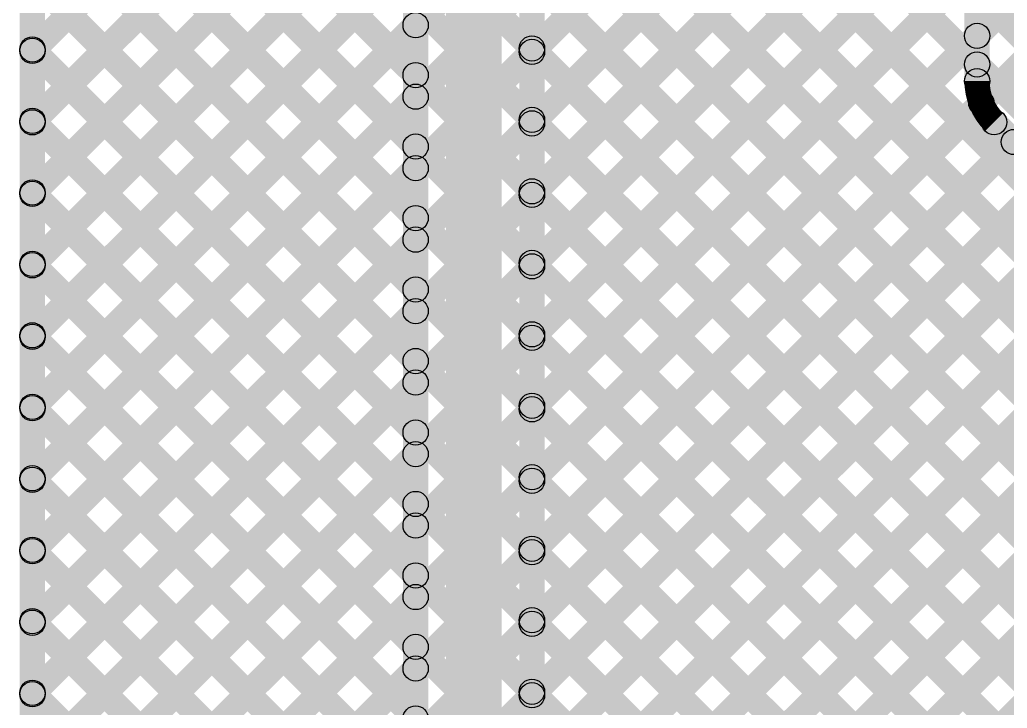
# Model space of a CAD drawing. Header units: millimetres. Extents: x 0.02 to 3.53, y 0 to 2.66.
# Drawn here: x 0.095 to 0.4856, y 1.2015 to 1.474 of the extents above; entities that cross this region are included whole.
import ezdxf

# ---------------------------------------------------------------- set-up
doc = ezdxf.new("R2010")
doc.units = ezdxf.units.MM
doc.header["$MEASUREMENT"] = 0
for name, color, linetype in [('BottomLayer', 5, 'Continuous'), ('TopLayer', 1, 'Continuous'), ('TopOverlay', 2, 'Continuous'), ('TopPaste', 8, 'Continuous'), ('TopSolder', 216, 'Continuous')]:
    doc.layers.add(name, color=color, linetype=linetype)

# ---------------------------------------------------------------- blocks, each defined once
blk = doc.blocks.new('WS2812B_M____14')
at = {"layer": 'TopLayer'}
for points in [[(-0.09409, 0.05079), (-0.03504, 0.05079), (-0.03504, 0.01142), (-0.09409, 0.01142)], [(0.03504, 0.05079), (0.09409, 0.05079), (0.09409, 0.01142), (0.03504, 0.01142)], [(-0.09409, -0.01142), (-0.03504, -0.01142), (-0.03504, -0.05079), (-0.09409, -0.05079)], [(0.03504, -0.01142), (0.09409, -0.01142), (0.09409, -0.05079), (0.03504, -0.05079)]]:
    blk.add_hatch(color=1, dxfattribs=at).paths.add_polyline_path(points)
at = {"layer": 'TopOverlay'}
h = blk.add_hatch(color=2, dxfattribs=at)
edge = h.paths.add_edge_path()
edge.add_arc((-0.07, 0.07), 0.0025, 0, 360)
h = blk.add_hatch(color=2, dxfattribs=at)
edge = h.paths.add_edge_path()
edge.add_arc((-0.07, 0.07), 0.0025, 0, 360)
for points in [[(0.07, 0.0725), (0.07, 0.0675), (-0.07, 0.0675), (-0.07, 0.0725)], [(-0.0725, 0.07), (-0.0675, 0.07), (-0.0675, 0.06), (-0.0725, 0.06)], [(0.0675, 0.07), (0.0725, 0.07), (0.0725, 0.06), (0.0675, 0.06)], [(-0.0725, -0.06), (-0.0675, -0.06), (-0.0675, -0.07), (-0.0725, -0.07)], [(0.0675, -0.06), (0.0725, -0.06), (0.0725, -0.07), (0.0675, -0.07)], [(0.07, -0.0675), (0.07, -0.0725), (-0.07, -0.0725), (-0.07, -0.0675)]]:
    blk.add_hatch(color=2, dxfattribs=at).paths.add_polyline_path(points)
h = blk.add_hatch(color=2, dxfattribs=at)
edge = h.paths.add_edge_path()
edge.add_arc((0.07, 0.07), 0.0025, 0, 360)
h = blk.add_hatch(color=2, dxfattribs=at)
edge = h.paths.add_edge_path()
edge.add_arc((0.07, 0.07), 0.0025, 0, 360)
h = blk.add_hatch(color=2, dxfattribs=at)
edge = h.paths.add_edge_path()
edge.add_arc((-0.091, 0.061), 0.0025, 0, 360)
h = blk.add_hatch(color=2, dxfattribs=at)
edge = h.paths.add_edge_path()
edge.add_arc((-0.085, 0.061), 0.0025, 0, 360)
h = blk.add_hatch(color=2, dxfattribs=at)
edge = h.paths.add_edge_path()
edge.add_arc((-0.07, 0.06), 0.0025, 0, 360)
h = blk.add_hatch(color=2, dxfattribs=at)
edge = h.paths.add_edge_path()
edge.add_arc((0.07, 0.06), 0.0025, 0, 360)
h = blk.add_hatch(color=2, dxfattribs=at)
edge = h.paths.add_edge_path()
edge.add_arc((-0.07, -0.06), 0.0025, 0, 360)
h = blk.add_hatch(color=2, dxfattribs=at)
edge = h.paths.add_edge_path()
edge.add_arc((0.07, -0.06), 0.0025, 0, 360)
h = blk.add_hatch(color=2, dxfattribs=at)
edge = h.paths.add_edge_path()
edge.add_arc((-0.07, -0.07), 0.0025, 0, 360)
h = blk.add_hatch(color=2, dxfattribs=at)
edge = h.paths.add_edge_path()
edge.add_arc((-0.07, -0.07), 0.0025, 0, 360)
h = blk.add_hatch(color=2, dxfattribs=at)
edge = h.paths.add_edge_path()
edge.add_arc((0.07, -0.07), 0.0025, 0, 360)
h = blk.add_hatch(color=2, dxfattribs=at)
edge = h.paths.add_edge_path()
edge.add_arc((0.07, -0.07), 0.0025, 0, 360)
at = {"layer": 'TopPaste'}
for points in [[(-0.09409, 0.05079), (-0.03504, 0.05079), (-0.03504, 0.01142), (-0.09409, 0.01142)], [(0.03504, 0.05079), (0.09409, 0.05079), (0.09409, 0.01142), (0.03504, 0.01142)], [(-0.09409, -0.01142), (-0.03504, -0.01142), (-0.03504, -0.05079), (-0.09409, -0.05079)], [(0.03504, -0.01142), (0.09409, -0.01142), (0.09409, -0.05079), (0.03504, -0.05079)]]:
    blk.add_hatch(color=8, dxfattribs=at).paths.add_polyline_path(points)
at = {"layer": 'TopSolder'}
for points in [[(-0.09809, 0.05479), (-0.03104, 0.05479), (-0.03104, 0.00742), (-0.09809, 0.00742)], [(0.03104, 0.05479), (0.09809, 0.05479), (0.09809, 0.00742), (0.03104, 0.00742)], [(-0.09809, -0.00742), (-0.03104, -0.00742), (-0.03104, -0.05479), (-0.09809, -0.05479)], [(0.03104, -0.00742), (0.09809, -0.00742), (0.09809, -0.05479), (0.03104, -0.05479)]]:
    blk.add_hatch(color=216, dxfattribs=at).paths.add_polyline_path(points)
at = {"layer": 'TopOverlay', "const_width": 0.005}
blk.add_lwpolyline([(-0.085, 0.061, 1), (-0.091, 0.061, 1)], format="xyb", close=True, dxfattribs=at)
at = {"layer": 'TopOverlay'}
for centre in [(-0.07, 0.07), (-0.07, 0.07), (0.07, 0.07), (0.07, 0.07), (-0.091, 0.061), (-0.085, 0.061), (-0.07, 0.06), (0.07, 0.06), (-0.07, -0.06), (0.07, -0.06), (-0.07, -0.07), (-0.07, -0.07), (0.07, -0.07), (0.07, -0.07)]:
    blk.add_circle(centre, 0.0025, dxfattribs=at)

msp = doc.modelspace()

# ---------------------------------------------------------------- hatches: boundary and pattern name
at = {"layer": 'BottomLayer'}
for points in [[(0.105, 0.78272), (0.095, 0.78272), (0.095, 1.97319), (0.105, 1.97319)], [(0.28558, 0.85767), (0.26358, 0.85767), (0.26358, 1.92972), (0.28558, 1.92972)], [(0.25658, 0.85767), (0.24658, 0.85767), (0.24658, 1.92355), (0.25658, 1.92355)], [(0.30258, 0.8672), (0.29258, 0.8672), (0.29258, 1.92355), (0.30258, 1.92355)], [(0.30112, 1.45772), (0.29405, 1.46479), (0.47009, 1.64084), (0.47717, 1.63377)], [(0.29405, 1.62881), (0.30112, 1.63588), (0.47717, 1.45983), (0.47009, 1.45276)], [(0.10354, 1.45813), (0.09646, 1.4652), (0.24805, 1.61678), (0.25512, 1.60971)], [(0.30112, 1.42944), (0.29405, 1.43651), (0.47009, 1.61255), (0.47717, 1.60548)], [(0.09646, 1.60012), (0.10354, 1.60719), (0.25512, 1.45561), (0.24805, 1.44854)], [(0.29405, 1.60053), (0.30112, 1.6076), (0.59567, 1.31305), (0.5886, 1.30598)], [(0.10354, 1.42984), (0.09646, 1.43691), (0.24805, 1.5885), (0.25512, 1.58143)], [(0.30112, 1.40115), (0.29405, 1.40822), (0.47009, 1.58427), (0.47717, 1.5772)], [(0.09646, 1.57183), (0.10354, 1.57891), (0.25512, 1.42732), (0.24805, 1.42025)], [(0.29405, 1.57224), (0.30112, 1.57931), (0.59567, 1.28476), (0.5886, 1.27769)], [(0.10354, 1.40156), (0.09646, 1.40863), (0.24805, 1.56021), (0.25512, 1.55314)], [(0.30112, 1.37287), (0.29405, 1.37994), (0.47009, 1.55599), (0.47717, 1.54891)], [(0.09646, 1.54355), (0.10354, 1.55062), (0.25512, 1.39904), (0.24805, 1.39197)], [(0.29405, 1.54396), (0.30112, 1.55103), (0.59567, 1.25648), (0.5886, 1.24941)], [(0.47863, 1.44969), (0.46863, 1.44969), (0.46863, 1.54231), (0.47863, 1.54231)], [(0.10354, 1.37327), (0.09646, 1.38035), (0.24805, 1.53193), (0.25512, 1.52486)], [(0.30112, 1.34458), (0.29405, 1.35165), (0.47009, 1.5277), (0.47717, 1.52063)], [(0.09646, 1.51527), (0.10354, 1.52234), (0.25512, 1.37075), (0.24805, 1.36368)], [(0.29405, 1.51567), (0.30112, 1.52274), (0.59567, 1.22819), (0.5886, 1.22112)], [(0.10354, 1.34499), (0.09646, 1.35206), (0.24805, 1.50364), (0.25512, 1.49657)], [(0.30112, 1.3163), (0.29405, 1.32337), (0.47009, 1.49942), (0.47717, 1.49235)], [(0.09646, 1.48698), (0.10354, 1.49405), (0.25512, 1.34247), (0.24805, 1.3354)], [(0.29405, 1.48739), (0.30112, 1.49446), (0.59567, 1.19991), (0.5886, 1.19284)], [(0.10354, 1.31671), (0.09646, 1.32378), (0.24805, 1.47536), (0.25512, 1.46829)], [(0.30112, 1.28801), (0.29405, 1.29509), (0.47009, 1.47113), (0.47717, 1.46406)], [(0.09646, 1.4587), (0.10354, 1.46577), (0.25512, 1.31419), (0.24805, 1.30711)], [(0.29405, 1.4591), (0.30112, 1.46618), (0.59567, 1.17162), (0.5886, 1.16455)], [(0.10354, 1.28842), (0.09646, 1.29549), (0.24805, 1.44708), (0.25512, 1.44)], [(0.30112, 1.25973), (0.29405, 1.2668), (0.47179, 1.44455), (0.47887, 1.43748)], [(0.09646, 1.43041), (0.10354, 1.43748), (0.25512, 1.2859), (0.24805, 1.27883)], [(0.29405, 1.43082), (0.30112, 1.43789), (0.59567, 1.14334), (0.5886, 1.13627)], [(0.47683, 1.42989), (0.4839, 1.43696), (0.49679, 1.42408), (0.48972, 1.417)], [(0.30112, 1.23145), (0.29405, 1.23852), (0.48466, 1.42913), (0.49173, 1.42206)], [(0.10354, 1.26014), (0.09646, 1.26721), (0.24805, 1.41879), (0.25512, 1.41172)], [(0.30112, 1.20316), (0.29405, 1.21023), (0.50158, 1.41776), (0.50865, 1.41069)], [(0.30112, 1.17488), (0.29405, 1.18195), (0.52944, 1.41734), (0.53651, 1.41027)], [(0.30112, 1.11831), (0.29405, 1.12538), (0.5857, 1.41703), (0.59277, 1.40996)], [(0.30112, 1.14659), (0.29405, 1.15366), (0.55705, 1.41666), (0.56412, 1.40959)], [(0.09646, 1.40213), (0.10354, 1.4092), (0.25512, 1.25762), (0.24805, 1.25055)], [(0.29405, 1.40254), (0.30112, 1.40961), (0.59567, 1.11506), (0.5886, 1.10799)], [(0.10354, 1.23185), (0.09646, 1.23892), (0.24805, 1.39051), (0.25512, 1.38344)], [(0.30112, 1.09002), (0.29405, 1.0971), (0.5886, 1.39165), (0.59567, 1.38458)], [(0.09646, 1.37384), (0.10354, 1.38092), (0.25512, 1.22933), (0.24805, 1.22226)], [(0.29405, 1.37425), (0.30112, 1.38132), (0.59567, 1.08677), (0.5886, 1.0797)], [(0.30112, 1.06174), (0.29405, 1.06881), (0.5886, 1.36336), (0.59567, 1.35629)], [(0.10354, 1.20357), (0.09646, 1.21064), (0.24805, 1.36222), (0.25512, 1.35515)], [(0.09646, 1.34556), (0.10354, 1.35263), (0.25512, 1.20105), (0.24805, 1.19398)], [(0.29405, 1.34597), (0.30112, 1.35304), (0.58994, 1.06422), (0.58287, 1.05714)], [(0.10354, 1.17528), (0.09646, 1.18236), (0.24805, 1.33394), (0.25512, 1.32687)], [(0.30112, 1.03346), (0.29405, 1.04053), (0.5886, 1.33508), (0.59567, 1.32801)], [(0.09646, 1.31728), (0.10354, 1.32435), (0.25512, 1.17276), (0.24805, 1.16569)], [(0.29405, 1.31768), (0.30112, 1.32475), (0.56647, 1.0594), (0.5594, 1.05233)], [(0.10354, 1.147), (0.09646, 1.15407), (0.24805, 1.30565), (0.25512, 1.29858)], [(0.30112, 1.00517), (0.29405, 1.01224), (0.5886, 1.30679), (0.59567, 1.29972)], [(0.09646, 1.28899), (0.10354, 1.29606), (0.25512, 1.14448), (0.24805, 1.13741)], [(0.29405, 1.2894), (0.30112, 1.29647), (0.53794, 1.05965), (0.53087, 1.05258)], [(0.10354, 1.11872), (0.09646, 1.12579), (0.24805, 1.27737), (0.25512, 1.2703)], [(0.09646, 1.26071), (0.10354, 1.26778), (0.25512, 1.1162), (0.24805, 1.10912)], [(0.29405, 1.26111), (0.30112, 1.26819), (0.52194, 1.04736), (0.51487, 1.04029)], [(0.10354, 1.09043), (0.09646, 1.0975), (0.24805, 1.24909), (0.25512, 1.24201)], [(0.09646, 1.23242), (0.10354, 1.23949), (0.25512, 1.08791), (0.24805, 1.08084)], [(0.29405, 1.23283), (0.30112, 1.2399), (0.70957, 0.83145), (0.7025, 0.82438)], [(0.10354, 1.06215), (0.09646, 1.06922), (0.24805, 1.2208), (0.25512, 1.21373)], [(0.09646, 1.20414), (0.10354, 1.21121), (0.25512, 1.05963), (0.24805, 1.05256)], [(0.29405, 1.20455), (0.30112, 1.21162), (0.68129, 0.83145), (0.67422, 0.82438)]]:
    msp.add_hatch(color=5, dxfattribs=at).paths.add_polyline_path(points)
h = msp.add_hatch(color=5, dxfattribs=at)
edge = h.paths.add_edge_path()
edge.add_arc((0.25158, 1.47182), 0.005, 0, 360)
h = msp.add_hatch(color=5, dxfattribs=at)
edge = h.paths.add_edge_path()
edge.add_arc((0.47363, 1.4676), 0.005, 0, 360)
h = msp.add_hatch(color=5, dxfattribs=at)
edge = h.paths.add_edge_path()
edge.add_arc((0.1, 1.46223), 0.005, 0, 360)
h = msp.add_hatch(color=5, dxfattribs=at)
edge = h.paths.add_edge_path()
edge.add_arc((0.1, 1.46166), 0.005, 0, 360)
h = msp.add_hatch(color=5, dxfattribs=at)
edge = h.paths.add_edge_path()
edge.add_arc((0.29758, 1.46264), 0.005, 0, 360)
h = msp.add_hatch(color=5, dxfattribs=at)
edge = h.paths.add_edge_path()
edge.add_arc((0.29758, 1.46126), 0.005, 0, 360)
h = msp.add_hatch(color=5, dxfattribs=at)
edge = h.paths.add_edge_path()
edge.add_arc((0.47363, 1.4563), 0.005, 0, 360)
h = msp.add_hatch(color=5, dxfattribs=at)
edge = h.paths.add_edge_path()
edge.add_arc((0.25158, 1.45207), 0.005, 0, 360)
h = msp.add_hatch(color=5, dxfattribs=at)
edge = h.paths.add_edge_path()
edge.add_arc((0.47363, 1.44969), 0.005, 0, 360)
h = msp.add_hatch(color=5, dxfattribs=at)
edge = h.paths.add_edge_path()
edge.add_arc((0.47363, 1.44969), 0.005, 0, 360)
h = msp.add_hatch(color=5, dxfattribs=at)
edge = h.paths.add_edge_path()
edge.add_arc((0.47363, 1.44969), 0.005, 0, 360)
h = msp.add_hatch(color=5, dxfattribs=at)
edge = h.paths.add_edge_path()
edge.add_arc((0.25158, 1.44354), 0.005, 0, 360)
h = msp.add_hatch(color=5, dxfattribs=at)
edge = h.paths.add_edge_path()
edge.add_arc((0.47533, 1.44101), 0.005, 0, 360)
h = msp.add_hatch(color=5, dxfattribs=at)
edge = h.paths.add_edge_path()
edge.add_arc((0.1, 1.43395), 0.005, 0, 360)
h = msp.add_hatch(color=5, dxfattribs=at)
edge = h.paths.add_edge_path()
edge.add_arc((0.1, 1.43338), 0.005, 0, 360)
h = msp.add_hatch(color=5, dxfattribs=at)
edge = h.paths.add_edge_path()
edge.add_arc((0.29758, 1.43436), 0.005, 0, 360)
h = msp.add_hatch(color=5, dxfattribs=at)
edge = h.paths.add_edge_path()
edge.add_arc((0.29758, 1.43297), 0.005, 0, 360)
h = msp.add_hatch(color=5, dxfattribs=at)
edge = h.paths.add_edge_path()
edge.add_arc((0.48037, 1.43343), 0.005, 0, 360)
h = msp.add_hatch(color=5, dxfattribs=at)
edge = h.paths.add_edge_path()
edge.add_arc((0.48037, 1.43343), 0.005, 0, 360)
h = msp.add_hatch(color=5, dxfattribs=at)
edge = h.paths.add_edge_path()
edge.add_arc((0.48037, 1.43343), 0.005, 0, 360)
h = msp.add_hatch(color=5, dxfattribs=at)
edge = h.paths.add_edge_path()
edge.add_arc((0.4882, 1.4256), 0.005, 0, 360)
h = msp.add_hatch(color=5, dxfattribs=at)
edge = h.paths.add_edge_path()
edge.add_arc((0.25158, 1.42379), 0.005, 0, 360)
h = msp.add_hatch(color=5, dxfattribs=at)
edge = h.paths.add_edge_path()
edge.add_arc((0.25158, 1.41526), 0.005, 0, 360)
h = msp.add_hatch(color=5, dxfattribs=at)
edge = h.paths.add_edge_path()
edge.add_arc((0.1, 1.40566), 0.005, 0, 360)
h = msp.add_hatch(color=5, dxfattribs=at)
edge = h.paths.add_edge_path()
edge.add_arc((0.1, 1.40509), 0.005, 0, 360)
h = msp.add_hatch(color=5, dxfattribs=at)
edge = h.paths.add_edge_path()
edge.add_arc((0.29758, 1.40607), 0.005, 0, 360)
h = msp.add_hatch(color=5, dxfattribs=at)
edge = h.paths.add_edge_path()
edge.add_arc((0.29758, 1.40469), 0.005, 0, 360)
h = msp.add_hatch(color=5, dxfattribs=at)
edge = h.paths.add_edge_path()
edge.add_arc((0.25158, 1.3955), 0.005, 0, 360)
h = msp.add_hatch(color=5, dxfattribs=at)
edge = h.paths.add_edge_path()
edge.add_arc((0.25158, 1.38697), 0.005, 0, 360)
h = msp.add_hatch(color=5, dxfattribs=at)
edge = h.paths.add_edge_path()
edge.add_arc((0.29758, 1.37779), 0.005, 0, 360)
h = msp.add_hatch(color=5, dxfattribs=at)
edge = h.paths.add_edge_path()
edge.add_arc((0.1, 1.37738), 0.005, 0, 360)
h = msp.add_hatch(color=5, dxfattribs=at)
edge = h.paths.add_edge_path()
edge.add_arc((0.1, 1.37681), 0.005, 0, 360)
h = msp.add_hatch(color=5, dxfattribs=at)
edge = h.paths.add_edge_path()
edge.add_arc((0.29758, 1.3764), 0.005, 0, 360)
h = msp.add_hatch(color=5, dxfattribs=at)
edge = h.paths.add_edge_path()
edge.add_arc((0.25158, 1.36722), 0.005, 0, 360)
h = msp.add_hatch(color=5, dxfattribs=at)
edge = h.paths.add_edge_path()
edge.add_arc((0.25158, 1.35869), 0.005, 0, 360)
h = msp.add_hatch(color=5, dxfattribs=at)
edge = h.paths.add_edge_path()
edge.add_arc((0.1, 1.3491), 0.005, 0, 360)
h = msp.add_hatch(color=5, dxfattribs=at)
edge = h.paths.add_edge_path()
edge.add_arc((0.1, 1.34853), 0.005, 0, 360)
h = msp.add_hatch(color=5, dxfattribs=at)
edge = h.paths.add_edge_path()
edge.add_arc((0.29758, 1.3495), 0.005, 0, 360)
h = msp.add_hatch(color=5, dxfattribs=at)
edge = h.paths.add_edge_path()
edge.add_arc((0.29758, 1.34812), 0.005, 0, 360)
h = msp.add_hatch(color=5, dxfattribs=at)
edge = h.paths.add_edge_path()
edge.add_arc((0.25158, 1.33893), 0.005, 0, 360)
h = msp.add_hatch(color=5, dxfattribs=at)
edge = h.paths.add_edge_path()
edge.add_arc((0.25158, 1.3304), 0.005, 0, 360)
h = msp.add_hatch(color=5, dxfattribs=at)
edge = h.paths.add_edge_path()
edge.add_arc((0.1, 1.32081), 0.005, 0, 360)
h = msp.add_hatch(color=5, dxfattribs=at)
edge = h.paths.add_edge_path()
edge.add_arc((0.1, 1.32024), 0.005, 0, 360)
h = msp.add_hatch(color=5, dxfattribs=at)
edge = h.paths.add_edge_path()
edge.add_arc((0.29758, 1.32122), 0.005, 0, 360)
h = msp.add_hatch(color=5, dxfattribs=at)
edge = h.paths.add_edge_path()
edge.add_arc((0.29758, 1.31983), 0.005, 0, 360)
h = msp.add_hatch(color=5, dxfattribs=at)
edge = h.paths.add_edge_path()
edge.add_arc((0.25158, 1.31065), 0.005, 0, 360)
h = msp.add_hatch(color=5, dxfattribs=at)
edge = h.paths.add_edge_path()
edge.add_arc((0.25158, 1.30212), 0.005, 0, 360)
h = msp.add_hatch(color=5, dxfattribs=at)
edge = h.paths.add_edge_path()
edge.add_arc((0.1, 1.29253), 0.005, 0, 360)
h = msp.add_hatch(color=5, dxfattribs=at)
edge = h.paths.add_edge_path()
edge.add_arc((0.1, 1.29196), 0.005, 0, 360)
h = msp.add_hatch(color=5, dxfattribs=at)
edge = h.paths.add_edge_path()
edge.add_arc((0.29758, 1.29293), 0.005, 0, 360)
h = msp.add_hatch(color=5, dxfattribs=at)
edge = h.paths.add_edge_path()
edge.add_arc((0.29758, 1.29155), 0.005, 0, 360)
h = msp.add_hatch(color=5, dxfattribs=at)
edge = h.paths.add_edge_path()
edge.add_arc((0.25158, 1.28237), 0.005, 0, 360)
h = msp.add_hatch(color=5, dxfattribs=at)
edge = h.paths.add_edge_path()
edge.add_arc((0.25158, 1.27383), 0.005, 0, 360)
h = msp.add_hatch(color=5, dxfattribs=at)
edge = h.paths.add_edge_path()
edge.add_arc((0.29758, 1.26465), 0.005, 0, 360)
h = msp.add_hatch(color=5, dxfattribs=at)
edge = h.paths.add_edge_path()
edge.add_arc((0.1, 1.26424), 0.005, 0, 360)
h = msp.add_hatch(color=5, dxfattribs=at)
edge = h.paths.add_edge_path()
edge.add_arc((0.1, 1.26367), 0.005, 0, 360)
h = msp.add_hatch(color=5, dxfattribs=at)
edge = h.paths.add_edge_path()
edge.add_arc((0.29758, 1.26327), 0.005, 0, 360)
h = msp.add_hatch(color=5, dxfattribs=at)
edge = h.paths.add_edge_path()
edge.add_arc((0.25158, 1.25408), 0.005, 0, 360)
h = msp.add_hatch(color=5, dxfattribs=at)
edge = h.paths.add_edge_path()
edge.add_arc((0.25158, 1.24555), 0.005, 0, 360)
h = msp.add_hatch(color=5, dxfattribs=at)
edge = h.paths.add_edge_path()
edge.add_arc((0.1, 1.23596), 0.005, 0, 360)
h = msp.add_hatch(color=5, dxfattribs=at)
edge = h.paths.add_edge_path()
edge.add_arc((0.1, 1.23539), 0.005, 0, 360)
h = msp.add_hatch(color=5, dxfattribs=at)
edge = h.paths.add_edge_path()
edge.add_arc((0.29758, 1.23637), 0.005, 0, 360)
h = msp.add_hatch(color=5, dxfattribs=at)
edge = h.paths.add_edge_path()
edge.add_arc((0.29758, 1.23498), 0.005, 0, 360)
h = msp.add_hatch(color=5, dxfattribs=at)
edge = h.paths.add_edge_path()
edge.add_arc((0.25158, 1.2258), 0.005, 0, 360)
h = msp.add_hatch(color=5, dxfattribs=at)
edge = h.paths.add_edge_path()
edge.add_arc((0.25158, 1.21727), 0.005, 0, 360)
h = msp.add_hatch(color=5, dxfattribs=at)
edge = h.paths.add_edge_path()
edge.add_arc((0.1, 1.20767), 0.005, 0, 360)
h = msp.add_hatch(color=5, dxfattribs=at)
edge = h.paths.add_edge_path()
edge.add_arc((0.1, 1.2071), 0.005, 0, 360)
h = msp.add_hatch(color=5, dxfattribs=at)
edge = h.paths.add_edge_path()
edge.add_arc((0.29758, 1.20808), 0.005, 0, 360)
h = msp.add_hatch(color=5, dxfattribs=at)
edge = h.paths.add_edge_path()
edge.add_arc((0.29758, 1.2067), 0.005, 0, 360)
h = msp.add_hatch(color=5, dxfattribs=at)
edge = h.paths.add_edge_path()
edge.add_arc((0.25158, 1.19751), 0.005, 0, 360)
at = {"layer": 'TopLayer'}
for points in [[(0.105, 0.78272), (0.095, 0.78272), (0.095, 1.97319), (0.105, 1.97319)], [(0.09646, 1.85468), (0.10354, 1.86175), (0.52471, 1.44057), (0.51764, 1.4335)], [(0.09646, 1.82639), (0.10354, 1.83346), (0.65062, 1.28638), (0.64355, 1.27931)], [(0.09646, 1.79811), (0.10354, 1.80518), (0.64223, 1.26649), (0.63516, 1.25942)], [(0.09646, 1.76982), (0.10354, 1.7769), (0.62618, 1.25425), (0.61911, 1.24718)], [(0.09646, 1.74154), (0.10354, 1.74861), (0.6161, 1.23605), (0.60903, 1.22898)], [(0.10354, 1.45813), (0.09646, 1.4652), (0.35673, 1.72546), (0.3638, 1.71839)], [(0.09646, 1.71326), (0.10354, 1.72033), (0.60601, 1.21785), (0.59894, 1.21078)], [(0.10354, 1.42984), (0.09646, 1.43691), (0.36721, 1.70766), (0.37428, 1.70059)], [(0.10354, 1.40156), (0.09646, 1.40863), (0.38232, 1.69448), (0.38939, 1.68741)], [(0.09646, 1.68497), (0.10354, 1.69204), (0.59592, 1.19966), (0.58885, 1.19258)], [(0.10354, 1.37327), (0.09646, 1.38035), (0.40467, 1.68855), (0.41174, 1.68148)], [(0.09646, 1.65669), (0.10354, 1.66376), (1.65354, 0.11376), (1.64647, 0.10668)], [(0.10354, 1.34499), (0.09646, 1.35206), (0.40435, 1.65995), (0.41142, 1.65288)], [(0.10354, 1.31671), (0.09646, 1.32378), (0.41334, 1.64065), (0.42041, 1.63358)], [(0.09646, 1.6284), (0.10354, 1.63547), (0.62836, 1.11065), (0.62129, 1.10358)], [(0.10354, 1.28842), (0.09646, 1.29549), (0.41713, 1.61615), (0.4242, 1.60908)], [(0.09646, 1.60012), (0.10354, 1.60719), (0.56566, 1.14506), (0.55859, 1.13799)], [(0.10354, 1.26014), (0.09646, 1.26721), (0.42748, 1.59822), (0.43455, 1.59115)], [(0.10354, 1.23185), (0.09646, 1.23892), (0.43783, 1.58029), (0.4449, 1.57322)], [(0.09646, 1.57183), (0.10354, 1.57891), (0.55558, 1.12687), (0.5485, 1.11979)], [(0.10354, 1.17528), (0.09646, 1.18236), (0.48779, 1.57368), (0.49486, 1.56661)], [(0.10354, 1.147), (0.09646, 1.15407), (0.51462, 1.57223), (0.52169, 1.56516)], [(0.10354, 1.20357), (0.09646, 1.21064), (0.44818, 1.56236), (0.45526, 1.55529)], [(0.09646, 1.54355), (0.10354, 1.55062), (0.54526, 1.1089), (0.53819, 1.10183)], [(0.09646, 1.51527), (0.10354, 1.52234), (0.5354, 1.09047), (0.52833, 1.0834)], [(0.10354, 1.11872), (0.09646, 1.12579), (0.47924, 1.50857), (0.48631, 1.50149)], [(0.09646, 1.48698), (0.10354, 1.49405), (0.52567, 1.07191), (0.5186, 1.06484)], [(0.10354, 1.09043), (0.09646, 1.0975), (0.4896, 1.49063), (0.49667, 1.48356)], [(0.10354, 1.06215), (0.09646, 1.06922), (0.49967, 1.47243), (0.50674, 1.46536)], [(0.09646, 1.4587), (0.10354, 1.46577), (0.51588, 1.05342), (0.50881, 1.04635)], [(0.10354, 1.03386), (0.09646, 1.04093), (0.50987, 1.45434), (0.51694, 1.44727)], [(0.09646, 1.43041), (0.10354, 1.43748), (0.51192, 1.0291), (0.50485, 1.02202)], [(0.10354, 1.00558), (0.09646, 1.01265), (0.52007, 1.43626), (0.52714, 1.42919)], [(0.10354, 0.92073), (0.09646, 0.9278), (0.60192, 1.43325), (0.60899, 1.42618)], [(0.10354, 0.97729), (0.09646, 0.98437), (0.53087, 1.41877), (0.53794, 1.4117)], [(0.10354, 0.89244), (0.09646, 0.89951), (0.61189, 1.41493), (0.61896, 1.40786)], [(0.09646, 1.40213), (0.10354, 1.4092), (1.4092, 0.10354), (1.40213, 0.09646)], [(0.10354, 0.94901), (0.09646, 0.95608), (0.54917, 1.40879), (0.55624, 1.40172)], [(0.10354, 0.86416), (0.09646, 0.87123), (0.62185, 1.39662), (0.62892, 1.38955)], [(0.09646, 1.37384), (0.10354, 1.38092), (1.38092, 0.10354), (1.37384, 0.09646)], [(0.10354, 0.83587), (0.09646, 0.84294), (0.62927, 1.37575), (0.63634, 1.36868)], [(0.10354, 0.80759), (0.09646, 0.81466), (0.63593, 1.35412), (0.643, 1.34705)], [(0.09646, 1.34556), (0.10354, 1.35263), (1.35263, 0.10354), (1.34556, 0.09646)], [(0.09646, 1.31728), (0.10354, 1.32435), (1.32435, 0.10354), (1.31728, 0.09646)], [(0.09646, 1.28899), (0.10354, 1.29606), (1.29606, 0.10354), (1.28899, 0.09646)], [(0.09646, 1.26071), (0.10354, 1.26778), (1.26778, 0.10354), (1.26071, 0.09646)], [(0.09646, 1.23242), (0.10354, 1.23949), (1.23949, 0.10354), (1.23242, 0.09646)], [(0.09646, 1.20414), (0.10354, 1.21121), (1.21121, 0.10354), (1.20414, 0.09646)]]:
    msp.add_hatch(color=1, dxfattribs=at).paths.add_polyline_path(points)
h = msp.add_hatch(color=1, dxfattribs=at)
edge = h.paths.add_edge_path()
edge.add_arc((0.1, 1.46223), 0.005, 0, 360)
h = msp.add_hatch(color=1, dxfattribs=at)
edge = h.paths.add_edge_path()
edge.add_arc((0.1, 1.46166), 0.005, 0, 360)
h = msp.add_hatch(color=1, dxfattribs=at)
edge = h.paths.add_edge_path()
edge.add_arc((0.1, 1.43395), 0.005, 0, 360)
h = msp.add_hatch(color=1, dxfattribs=at)
edge = h.paths.add_edge_path()
edge.add_arc((0.1, 1.43338), 0.005, 0, 360)
h = msp.add_hatch(color=1, dxfattribs=at)
edge = h.paths.add_edge_path()
edge.add_arc((0.1, 1.40566), 0.005, 0, 360)
h = msp.add_hatch(color=1, dxfattribs=at)
edge = h.paths.add_edge_path()
edge.add_arc((0.1, 1.40509), 0.005, 0, 360)
h = msp.add_hatch(color=1, dxfattribs=at)
edge = h.paths.add_edge_path()
edge.add_arc((0.1, 1.37738), 0.005, 0, 360)
h = msp.add_hatch(color=1, dxfattribs=at)
edge = h.paths.add_edge_path()
edge.add_arc((0.1, 1.37681), 0.005, 0, 360)
h = msp.add_hatch(color=1, dxfattribs=at)
edge = h.paths.add_edge_path()
edge.add_arc((0.1, 1.3491), 0.005, 0, 360)
h = msp.add_hatch(color=1, dxfattribs=at)
edge = h.paths.add_edge_path()
edge.add_arc((0.1, 1.34853), 0.005, 0, 360)
h = msp.add_hatch(color=1, dxfattribs=at)
edge = h.paths.add_edge_path()
edge.add_arc((0.1, 1.32081), 0.005, 0, 360)
h = msp.add_hatch(color=1, dxfattribs=at)
edge = h.paths.add_edge_path()
edge.add_arc((0.1, 1.32024), 0.005, 0, 360)
h = msp.add_hatch(color=1, dxfattribs=at)
edge = h.paths.add_edge_path()
edge.add_arc((0.1, 1.29253), 0.005, 0, 360)
h = msp.add_hatch(color=1, dxfattribs=at)
edge = h.paths.add_edge_path()
edge.add_arc((0.1, 1.29196), 0.005, 0, 360)
h = msp.add_hatch(color=1, dxfattribs=at)
edge = h.paths.add_edge_path()
edge.add_arc((0.1, 1.26424), 0.005, 0, 360)
h = msp.add_hatch(color=1, dxfattribs=at)
edge = h.paths.add_edge_path()
edge.add_arc((0.1, 1.26367), 0.005, 0, 360)
h = msp.add_hatch(color=1, dxfattribs=at)
edge = h.paths.add_edge_path()
edge.add_arc((0.1, 1.23596), 0.005, 0, 360)
h = msp.add_hatch(color=1, dxfattribs=at)
edge = h.paths.add_edge_path()
edge.add_arc((0.1, 1.23539), 0.005, 0, 360)
h = msp.add_hatch(color=1, dxfattribs=at)
edge = h.paths.add_edge_path()
edge.add_arc((0.1, 1.20767), 0.005, 0, 360)
h = msp.add_hatch(color=1, dxfattribs=at)
edge = h.paths.add_edge_path()
edge.add_arc((0.1, 1.2071), 0.005, 0, 360)

# ---------------------------------------------------------------- linework, layer by layer
at = {"layer": 'BottomLayer', "const_width": 0.01}
msp.add_lwpolyline([(0.48037, 1.43343, -0.198912), (0.47363, 1.44969)], format="xyb", dxfattribs=at)
msp.add_lwpolyline([(0.48037, 1.43343, -0.198912), (0.47363, 1.44969)], format="xyb", dxfattribs=at)
at = {"layer": 'BottomLayer'}
for centre in [(0.25158, 1.47182), (0.47363, 1.4676), (0.1, 1.46223), (0.1, 1.46166), (0.29758, 1.46264), (0.29758, 1.46126), (0.47363, 1.4563), (0.25158, 1.45207), (0.47363, 1.44969), (0.47363, 1.44969), (0.47363, 1.44969), (0.25158, 1.44354), (0.47533, 1.44101), (0.1, 1.43395), (0.1, 1.43338), (0.29758, 1.43436), (0.29758, 1.43297), (0.48037, 1.43343), (0.48037, 1.43343), (0.48037, 1.43343), (0.4882, 1.4256), (0.25158, 1.42379), (0.25158, 1.41526), (0.1, 1.40566), (0.1, 1.40509), (0.29758, 1.40607), (0.29758, 1.40469), (0.25158, 1.3955), (0.25158, 1.38697), (0.29758, 1.37779), (0.1, 1.37738), (0.1, 1.37681), (0.29758, 1.3764), (0.25158, 1.36722), (0.25158, 1.35869), (0.1, 1.3491), (0.1, 1.34853), (0.29758, 1.3495), (0.29758, 1.34812), (0.25158, 1.33893), (0.25158, 1.3304), (0.1, 1.32081), (0.1, 1.32024), (0.29758, 1.32122), (0.29758, 1.31983), (0.25158, 1.31065), (0.25158, 1.30212), (0.1, 1.29253), (0.1, 1.29196), (0.29758, 1.29293), (0.29758, 1.29155), (0.25158, 1.28237), (0.25158, 1.27383), (0.29758, 1.26465), (0.1, 1.26424), (0.1, 1.26367), (0.29758, 1.26327), (0.25158, 1.25408), (0.25158, 1.24555), (0.1, 1.23596), (0.1, 1.23539), (0.29758, 1.23637), (0.29758, 1.23498), (0.25158, 1.2258), (0.25158, 1.21727), (0.1, 1.20767), (0.1, 1.2071), (0.29758, 1.20808), (0.29758, 1.2067), (0.25158, 1.19751)]:
    msp.add_circle(centre, 0.005, dxfattribs=at)
at = {"layer": 'TopLayer'}
for centre in [(0.1, 1.46223), (0.1, 1.46166), (0.1, 1.43395), (0.1, 1.43338), (0.1, 1.40566), (0.1, 1.40509), (0.1, 1.37738), (0.1, 1.37681), (0.1, 1.3491), (0.1, 1.34853), (0.1, 1.32081), (0.1, 1.32024), (0.1, 1.29253), (0.1, 1.29196), (0.1, 1.26424), (0.1, 1.26367), (0.1, 1.23596), (0.1, 1.23539), (0.1, 1.20767), (0.1, 1.2071)]:
    msp.add_circle(centre, 0.005, dxfattribs=at)

# ---------------------------------------------------------------- block references
at = {"rotation": 120}
msp.add_blockref('WS2812B_M____14', (0.52261, 1.56161), dxfattribs=at)

doc.saveas('drawing.dxf')
